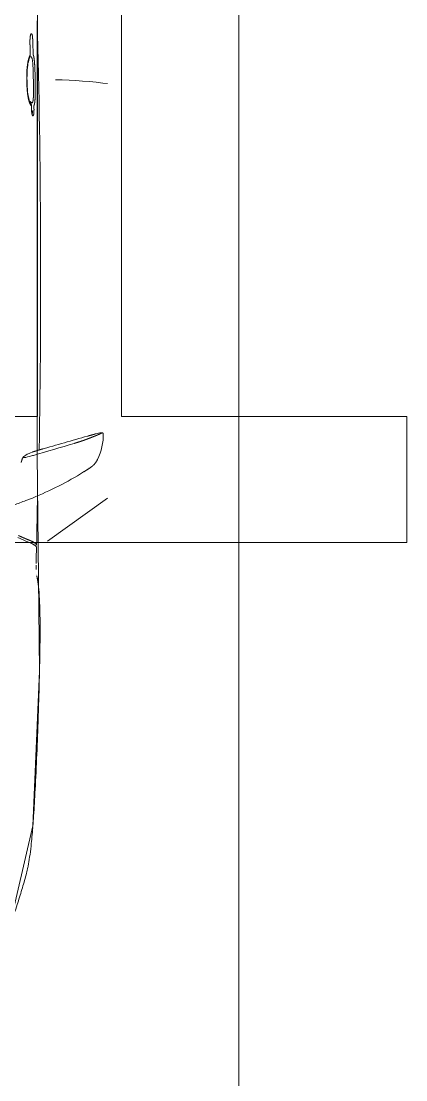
# Model space of a CAD drawing. Header units: metres. Extents: x -13316 to 152404, y -3899 to 30226.
# Drawn here: x 115186.6 to 115278.3, y 2585.2 to 2837.3 of the extents above; entities that cross this region are included whole.
import ezdxf
from ezdxf.xclip import XClip

# ---------------------------------------------------------------- set-up
doc = ezdxf.new("R2010")
doc.units = ezdxf.units.M
doc.header["$LTSCALE"] = 100
doc.header["$MEASUREMENT"] = 0
doc.header["$XCLIPFRAME"] = 0
doc.layers.get('0').update_dxf_attribs({"color": 9, "lineweight": 9})
for name, color, linetype, lineweight in [('04', 9, 'Continuous', 9), ('06B', 9, 'Continuous', 9), ('06D', 9, 'Continuous', 9), ('40M', 9, 'Continuous', 9)]:
    doc.layers.add(name, color=color, linetype=linetype, lineweight=lineweight)

# ---------------------------------------------------------------- blocks, each defined once
blk = doc.blocks.new('p-araba-polo')
blk.add_line((1.2557, 0.8419), (1.8967, 1.7338))
at = {"extrusion": (0, 0, -1)}
blk.add_line((1.3524, 0.7899), (1.3581, 0.8058), dxfattribs=at)
at = {"flags": 128}
for points in [[(1.5137, 0.9707), (1.5136, 0.9695), (1.5134, 0.9681)], [(1.2022, 0.8147), (1.2141, 0.8149), (1.2407, 0.8155)]]:
    blk.add_lwpolyline(points, dxfattribs=at)
at = {"extrusion": (0, 0, -1)}
blk.add_arc((-1.2557, 0.8419), 1.0984, 125.7081, 179.024, dxfattribs=at)
for points, degree in [([(1.4496, 0.9605), (1.4386, 0.9555), (1.4345, 0.9495), (1.4302, 0.9441), (1.4257, 0.9363), (1.4202, 0.9276)], 5), ([(1.45, 0.961), (1.4499, 0.9609), (1.4497, 0.9608), (1.4496, 0.9605)], 3), ([(1.4496, 0.9605), (1.4497, 0.9607), (1.4498, 0.9608), (1.4498, 0.9609), (1.4499, 0.9609), (1.45, 0.961)], 5), ([(1.4499, 0.9609), (1.4693, 0.9696), (1.4905, 0.9751), (1.5118, 0.9747)], 3), ([(1.5119, 0.9689), (1.5104, 0.9659), (1.5088, 0.9621), (1.5069, 0.9577), (1.505, 0.9529), (1.5031, 0.948), (1.5011, 0.9429), (1.4991, 0.9376)], 7), ([(1.5134, 0.9681), (1.5131, 0.9657), (1.5123, 0.9616), (1.5108, 0.9563)], 3), ([(1.5119, 0.9747), (1.5141, 0.9734), (1.5135, 0.972), (1.5137, 0.9707)], 3), ([(1.5119, 0.9689), (1.5119, 0.9689), (1.5119, 0.9689), (1.512, 0.9689), (1.512, 0.9689), (1.512, 0.9689)], 5), ([(1.512, 0.9689), (1.512, 0.9689), (1.512, 0.9689), (1.512, 0.9689), (1.5119, 0.9689), (1.5119, 0.9689), (1.5119, 0.9689), (1.5119, 0.9689)], 7), ([(1.5126, 0.9702), (1.5125, 0.97), (1.5124, 0.9698), (1.5123, 0.9697), (1.5122, 0.9695), (1.5121, 0.9693), (1.5121, 0.9691), (1.512, 0.9689)], 7), ([(1.512, 0.9689), (1.5121, 0.9691), (1.5121, 0.9693), (1.5122, 0.9695), (1.5123, 0.9697), (1.5124, 0.9699), (1.5125, 0.97), (1.5126, 0.9702)], 7), ([(1.5126, 0.9702), (1.5129, 0.9708), (1.5132, 0.9712), (1.5134, 0.9714), (1.5136, 0.9714), (1.5137, 0.9712), (1.5137, 0.9707), (1.5136, 0.97)], 7), ([(1.4295, 0.9406), (1.4295, 0.9407), (1.4296, 0.9408), (1.4297, 0.9409)], 3), ([(1.4296, 0.9409), (1.4296, 0.9408), (1.4295, 0.9407), (1.4295, 0.9406)], 3), ([(1.5054, 0.937), (1.4952, 0.9003), (1.4846, 0.8634), (1.474, 0.8265)], 3), ([(1.4882, 0.9052), (1.4901, 0.9113), (1.4914, 0.9158), (1.4931, 0.9211), (1.495, 0.9267), (1.4964, 0.9304), (1.4978, 0.9343), (1.4991, 0.9376)], 7), ([(1.4991, 0.9376), (1.499, 0.9372), (1.4986, 0.9368), (1.4981, 0.9366)], 3), ([(1.4984, 0.9396), (1.4984, 0.9396), (1.4984, 0.9396), (1.4984, 0.9396), (1.4984, 0.9396), (1.4984, 0.9396)], 5), ([(1.4988, 0.937), (1.4989, 0.9372), (1.499, 0.9374), (1.4991, 0.9376)], 3), ([(1.5054, 0.9369), (1.5055, 0.937), (1.5053, 0.9371), (1.5048, 0.9369)], 3), ([(1.5108, 0.9561), (1.5101, 0.9537), (1.5094, 0.9511), (1.5087, 0.9484), (1.5079, 0.9456), (1.5071, 0.9428), (1.5063, 0.9399), (1.5054, 0.9369)], 7), ([(1.3581, 0.8058), (1.3759, 0.8479), (1.3959, 0.8891), (1.4202, 0.9276)], 3), ([(1.4202, 0.9276), (1.4202, 0.9277), (1.4203, 0.9277), (1.4203, 0.9278)], 3), ([(1.4203, 0.9278), (1.4203, 0.9278), (1.4202, 0.9277), (1.4202, 0.9277), (1.4202, 0.9277), (1.4202, 0.9276)], 5), ([(1.4882, 0.9052), (1.4785, 0.8731), (1.4689, 0.8405), (1.4597, 0.8079)], 3), ([(1.4882, 0.9052), (1.4882, 0.9052), (1.4882, 0.9052), (1.4882, 0.9052)], 3), ([(1.4882, 0.9052), (1.4882, 0.9052), (1.4882, 0.9052), (1.4882, 0.9052)], 3), ([(0.7638, 0.8164), (0.7637, 0.8164), (0.7637, 0.8163), (0.7636, 0.8162), (0.7635, 0.8161), (0.7634, 0.8159)], 5), ([(0.7638, 0.8164), (0.7637, 0.8164), (0.7637, 0.8163), (0.7636, 0.8162), (0.7635, 0.8161), (0.7634, 0.8159)], 5), ([(0.9357, 0.8222), (0.9352, 0.8222), (0.9348, 0.8222), (0.9343, 0.8222)], 3), ([(0.9453, 0.8224), (0.9455, 0.8224), (0.9457, 0.8224), (0.9459, 0.8223), (0.9461, 0.8222), (0.9463, 0.8221)], 5), ([(0.9453, 0.8224), (0.9455, 0.8224), (0.9457, 0.8224), (0.9459, 0.8223), (0.9461, 0.8222), (0.9463, 0.8221)], 5), ([(1.0811, 0.8236), (1.0881, 0.8235), (1.0946, 0.8233), (1.1009, 0.8231)], 3), ([(1.1014, 0.8231), (1.1013, 0.8231), (1.1011, 0.8231), (1.101, 0.8231), (1.1008, 0.8231), (1.1007, 0.8231), (1.1006, 0.8231), (1.1004, 0.8231)], 7), ([(1.1004, 0.8231), (1.1009, 0.8231), (1.1013, 0.8231), (1.1018, 0.8231), (1.1022, 0.823), (1.1026, 0.8229)], 5), ([(1.1026, 0.8229), (1.1022, 0.823), (1.1018, 0.8231), (1.1013, 0.8231), (1.1009, 0.8231), (1.1004, 0.8231)], 5), ([(1.1004, 0.8231), (1.1008, 0.8231), (1.1011, 0.8231), (1.1015, 0.8231)], 3), ([(1.1009, 0.8231), (1.1242, 0.8223), (1.1443, 0.821), (1.1589, 0.8187)], 3), ([(1.1596, 0.8186), (1.1593, 0.8187), (1.1591, 0.8187), (1.1588, 0.8188), (1.1585, 0.8188), (1.1583, 0.8188)], 5), ([(1.1596, 0.8186), (1.1593, 0.8187), (1.1591, 0.8187), (1.1588, 0.8188), (1.1585, 0.8188), (1.1583, 0.8188)], 5), ([(1.1589, 0.8187), (1.1624, 0.8182), (1.1655, 0.8176), (1.1686, 0.817)], 3), ([(1.1686, 0.817), (1.167, 0.8173), (1.1652, 0.8177), (1.1634, 0.818), (1.1615, 0.8183), (1.1596, 0.8186)], 5), ([(1.1596, 0.8186), (1.1623, 0.8181), (1.165, 0.8176), (1.1677, 0.8171), (1.1705, 0.8166), (1.1732, 0.816)], 5), ([(1.1778, 0.815), (1.1778, 0.815), (1.1778, 0.815), (1.1778, 0.815), (1.1778, 0.815), (1.1778, 0.815), (1.1778, 0.815)], 6), ([(1.1778, 0.815), (1.1778, 0.815), (1.1778, 0.815), (1.1778, 0.815), (1.1778, 0.815), (1.1778, 0.815)], 5), ([(1.2021, 0.8147), (1.2022, 0.8147), (1.2023, 0.8147), (1.2023, 0.8147)], 3), ([(1.2459, 0.8156), (1.2461, 0.8156), (1.2463, 0.8156), (1.2465, 0.8155), (1.2468, 0.8154), (1.2471, 0.8153)], 5), ([(1.2462, 0.8156), (1.2852, 0.8164), (1.3242, 0.8172), (1.3633, 0.8178)], 3), ([(1.2471, 0.8153), (1.248, 0.8148), (1.249, 0.814), (1.2503, 0.8126), (1.2518, 0.8109), (1.2536, 0.8078), (1.2557, 0.8032)], 6), ([(1.3096, 0.8173), (1.3094, 0.8173), (1.3093, 0.8173), (1.3092, 0.8173), (1.3091, 0.8171), (1.3092, 0.817), (1.3093, 0.8168)], 6), ([(1.4597, 0.8079), (1.4579, 0.8017), (1.456, 0.795), (1.455, 0.7901)], 3), ([(1.4591, 0.8058), (1.4592, 0.8061), (1.4592, 0.8064), (1.4593, 0.8067), (1.4594, 0.807), (1.4595, 0.8073), (1.4596, 0.8076), (1.4597, 0.8079)], 7), ([(1.4597, 0.8079), (1.4595, 0.8072), (1.4593, 0.8065), (1.4591, 0.8058)], 3), ([(1.4597, 0.8079), (1.4597, 0.8079), (1.4597, 0.8079), (1.4597, 0.8079)], 3), ([(1.4597, 0.8079), (1.4597, 0.8079), (1.4597, 0.8079), (1.4597, 0.8079)], 3), ([(1.474, 0.8265), (1.4732, 0.8236), (1.4722, 0.8203), (1.4712, 0.817), (1.4702, 0.8138), (1.4693, 0.8107), (1.4683, 0.8078), (1.4675, 0.8054)], 7), ([(1.4726, 0.8217), (1.8132, 0.8277), (2.154, 0.8262), (2.4946, 0.8171)], 3), ([(1.4752, 0.8307), (1.475, 0.8301), (1.4749, 0.8295), (1.4747, 0.8289), (1.4745, 0.8283), (1.4743, 0.8277), (1.4742, 0.8271), (1.474, 0.8265)], 7), ([(1.474, 0.8265), (1.474, 0.8265), (1.474, 0.8265), (1.474, 0.8265)], 3), ([(1.474, 0.8265), (1.474, 0.8265), (1.474, 0.8265), (1.474, 0.8265)], 3), ([(2.2682, 0.8071), (2.2683, 0.8075), (2.2688, 0.8079), (2.2696, 0.8082), (2.2707, 0.8085), (2.2722, 0.8088)], 5), ([(2.2779, 0.8094), (2.2793, 0.8094), (2.2807, 0.8094), (2.2821, 0.8095), (2.2836, 0.8095), (2.285, 0.8094)], 5), ([(2.285, 0.8094), (2.2867, 0.8094), (2.2881, 0.8094), (2.2897, 0.8094), (2.2913, 0.8094), (2.2929, 0.8094)], 5), ([(2.285, 0.8094), (2.2876, 0.8094), (2.2902, 0.8094), (2.2929, 0.8094)], 3), ([(2.3275, 0.8125), (2.3198, 0.8125), (2.3127, 0.8123), (2.3055, 0.812), (2.2994, 0.8115), (2.2952, 0.8105), (2.2929, 0.8094)], 6), ([(2.2998, 0.8059), (2.302, 0.8069), (2.3057, 0.8077), (2.3109, 0.8081), (2.3168, 0.8082), (2.3226, 0.8083), (2.3291, 0.8083)], 6), ([(2.4141, 0.8073), (2.412, 0.8084), (2.4082, 0.8094), (2.4026, 0.8101), (2.3961, 0.8107), (2.3894, 0.8111), (2.3822, 0.8115)], 6), ([(2.4391, 0.8068), (2.4412, 0.8067), (2.4435, 0.8066), (2.4456, 0.8066), (2.4478, 0.8065), (2.4499, 0.8063)], 5), ([(0.5299, 0.8024), (0.5443, 0.8039), (0.5588, 0.8052), (0.5741, 0.8064)], 3), ([(1.2557, 0.8032), (1.2557, 0.8032), (1.2557, 0.8032), (1.2557, 0.8032)], 3), ([(1.2691, 0.7722), (1.2662, 0.7781), (1.2636, 0.7837), (1.2613, 0.7892), (1.2593, 0.7946), (1.2574, 0.7994), (1.2557, 0.8032)], 6), ([(1.3412, 0.7619), (1.3449, 0.7712), (1.3486, 0.7806), (1.3524, 0.7899)], 3), ([(1.4428, 0.7788), (1.444, 0.7792), (1.4452, 0.7795), (1.4465, 0.7799), (1.4477, 0.7803), (1.4489, 0.7807), (1.4502, 0.781), (1.4514, 0.7814), (1.4526, 0.7818)], 8), ([(1.4545, 0.7837), (1.4542, 0.7826), (1.4535, 0.7821), (1.4526, 0.7818)], 3), ([(1.4526, 0.7818), (1.4535, 0.7821), (1.4542, 0.7826), (1.4545, 0.7837)], 3), ([(1.4526, 0.7818), (1.4527, 0.7819), (1.4528, 0.7819), (1.4528, 0.7819), (1.4529, 0.7819), (1.453, 0.782), (1.4531, 0.782), (1.4532, 0.782)], 7), ([(1.4544, 0.7868), (1.4547, 0.7861), (1.4548, 0.7853), (1.4546, 0.7845)], 3), ([(1.4546, 0.7845), (1.4548, 0.7853), (1.4547, 0.7861), (1.4544, 0.7868)], 3), ([(1.455, 0.7901), (1.4547, 0.789), (1.4546, 0.7881), (1.4545, 0.7875)], 3), ([(1.4549, 0.7896), (1.4549, 0.7898), (1.455, 0.79), (1.455, 0.7901)], 3), ([(1.462, 0.7931), (1.4623, 0.7933), (1.4625, 0.7937), (1.4626, 0.7941)], 3), ([(1.4626, 0.7941), (1.4625, 0.7937), (1.4623, 0.7933), (1.462, 0.7931)], 3), ([(1.4674, 0.8052), (1.4652, 0.7989), (1.4637, 0.796), (1.4624, 0.7935)], 3), ([(1.4673, 0.8051), (1.4674, 0.8052), (1.4675, 0.8053), (1.4675, 0.8054)], 3), ([(1.4675, 0.8054), (1.4675, 0.8053), (1.4674, 0.8052), (1.4673, 0.8051)], 3), ([(2.2737, 0.8044), (2.2732, 0.8045), (2.2728, 0.8046), (2.2724, 0.8047), (2.272, 0.8048), (2.2716, 0.8049)], 5), ([(2.2839, 0.8035), (2.2825, 0.8035), (2.2809, 0.8036), (2.2796, 0.8037), (2.2782, 0.8038), (2.2768, 0.8039)], 5), ([(2.2917, 0.8033), (2.2906, 0.8033), (2.2894, 0.8033), (2.2883, 0.8034), (2.2872, 0.8034), (2.2861, 0.8034), (2.285, 0.8035), (2.2839, 0.8035)], 7), ([(2.2917, 0.8033), (2.2891, 0.8034), (2.2865, 0.8034), (2.2839, 0.8035)], 3), ([(2.2917, 0.8033), (2.2934, 0.8013), (2.2971, 0.7992), (2.3027, 0.7971), (2.3094, 0.7957), (2.3164, 0.7946), (2.3238, 0.7938)], 6), ([(2.2932, 0.8032), (2.2927, 0.8032), (2.2922, 0.8033), (2.2917, 0.8033)], 3), ([(2.2932, 0.8032), (2.2929, 0.8033), (2.2926, 0.8033), (2.2923, 0.8033), (2.292, 0.8033), (2.2917, 0.8033)], 5), ([(2.2983, 0.8049), (2.2984, 0.805), (2.2985, 0.805), (2.2986, 0.8051), (2.2986, 0.8052), (2.2987, 0.8053), (2.2988, 0.8053), (2.2989, 0.8054)], 7), ([(2.2989, 0.8054), (2.2992, 0.8056), (2.2995, 0.8057), (2.2998, 0.8059)], 3), ([(2.3027, 0.799), (2.3027, 0.7989), (2.3027, 0.7989), (2.3027, 0.7989)], 3), ([(2.3248, 0.7943), (2.3419, 0.7927), (2.3604, 0.7923), (2.3779, 0.7933)], 3), ([(2.3779, 0.7933), (2.3912, 0.7942), (2.4044, 0.7974), (2.408, 0.7997)], 3), ([(2.4088, 0.802), (2.409, 0.8013), (2.4089, 0.8007), (2.4086, 0.8)], 3), ([(2.4127, 0.8004), (2.4127, 0.8005), (2.4127, 0.8005), (2.4127, 0.8005), (2.4127, 0.8005)], 4), ([(2.4127, 0.8004), (2.4127, 0.8005), (2.4127, 0.8005), (2.4127, 0.8005), (2.4127, 0.8005)], 4), ([(2.4377, 0.7999), (2.4327, 0.8), (2.4277, 0.8001), (2.4227, 0.8002), (2.4177, 0.8003), (2.4127, 0.8005)], 5), ([(2.4486, 0.7999), (2.4464, 0.7999), (2.4443, 0.7998), (2.4421, 0.7998), (2.4399, 0.7998), (2.4377, 0.7999)], 5), ([(2.4574, 0.8006), (2.4558, 0.8003), (2.4541, 0.8001), (2.4523, 0.8), (2.4504, 0.7999), (2.4486, 0.7999)], 5), ([(2.4499, 0.8063), (2.4507, 0.8063), (2.4515, 0.8063), (2.4523, 0.8062), (2.453, 0.8062), (2.4538, 0.8061)], 5), ([(2.4595, 0.801), (2.4592, 0.8009), (2.4588, 0.8008), (2.4583, 0.8007), (2.4579, 0.8006), (2.4574, 0.8006)], 5), ([(2.4575, 0.8057), (2.4594, 0.8055), (2.4611, 0.8052), (2.4623, 0.8048), (2.4631, 0.8044), (2.4633, 0.804)], 5), ([(2.463, 0.8024), (2.4627, 0.8021), (2.4622, 0.8018), (2.4615, 0.8015), (2.4606, 0.8012), (2.4595, 0.801)], 5), ([(2.4633, 0.804), (2.4634, 0.8036), (2.4635, 0.8034), (2.4634, 0.803), (2.4633, 0.8028), (2.463, 0.8024)], 5)]:
    blk.add_open_spline(points, degree=degree)
for points, degree, knots in [([(1.4494, 0.9597), (1.4494, 0.9597), (1.4494, 0.9597), (1.4494, 0.9597), (1.4494, 0.9597), (1.4494, 0.9597), (1.4494, 0.9597)], 3, [0, 0, 0, 0, 1, 1, 1, 1.000001, 1.000001, 1.000001, 1.000001]), ([(1.4495, 0.9602), (1.4495, 0.9602), (1.4495, 0.9602), (1.4495, 0.9602), (1.4495, 0.9602), (1.4495, 0.9602), (1.4495, 0.9602)], 3, [0, 0, 0, 0, 1, 1, 1, 1, 1, 1, 1]), ([(1.4495, 0.9599), (1.4495, 0.9599), (1.4495, 0.9599), (1.4495, 0.9599), (1.4495, 0.9599), (1.4495, 0.9599), (1.4495, 0.9599)], 3, [0, 0, 0, 0, 1, 1, 1, 1.000001, 1.000001, 1.000001, 1.000001]), ([(1.4495, 0.9599), (1.4495, 0.9599), (1.4495, 0.9599), (1.4495, 0.9599), (1.4495, 0.9599), (1.4495, 0.9599), (1.4495, 0.9599)], 3, [0, 0, 0, 0, 1, 1, 1, 1.000001, 1.000001, 1.000001, 1.000001]), ([(1.4495, 0.9603), (1.4495, 0.9603), (1.4495, 0.9603), (1.4495, 0.9603), (1.4495, 0.9603), (1.4495, 0.9603), (1.4495, 0.9603)], 3, [0, 0, 0, 0, 1, 1, 1, 1, 1, 1, 1]), ([(1.4497, 0.9607), (1.4497, 0.9607), (1.4497, 0.9607), (1.4497, 0.9607), (1.4497, 0.9607), (1.4497, 0.9607), (1.4497, 0.9607)], 3, [0, 0, 0, 0, 1, 1, 1, 1.000001, 1.000001, 1.000001, 1.000001]), ([(0.578, 0.8067), (0.5852, 0.8073), (0.6136, 0.8094), (0.6943, 0.8142), (0.7938, 0.8181), (0.9022, 0.8216), (0.9869, 0.8238), (1.0486, 0.8241), (1.0808, 0.8236)], 3, [0, 0, 0, 0, 0.049552, 0.182368, 0.511137, 0.607099, 0.78604, 1, 1, 1, 1]), ([(0.5894, 0.8074), (0.5894, 0.8074), (0.5894, 0.8074), (0.5894, 0.8074), (0.5894, 0.8074), (0.5894, 0.8074), (0.5894, 0.8074), (0.5894, 0.8074), (0.5894, 0.8074), (0.5894, 0.8074), (0.5894, 0.8074), (0.5894, 0.8074), (0.5894, 0.8074), (0.5894, 0.8074), (0.5894, 0.8074)], 7, [0, 0, 0, 0, 0, 0, 0, 0, 1, 1, 1, 1, 1, 1, 1, 1, 1, 1, 1, 1, 1, 1, 1]), ([(1.1685, 0.817), (1.1673, 0.8173), (1.1645, 0.8178), (1.1614, 0.8183), (1.1596, 0.8186)], 3, [0, 0, 0, 0, 0.431347, 1, 1, 1, 1]), ([(1.1747, 0.8151), (1.1747, 0.8151), (1.1747, 0.8151), (1.1747, 0.8151), (1.1747, 0.8151), (1.1747, 0.8151), (1.1747, 0.8151), (1.1747, 0.8151), (1.1747, 0.8151), (1.1747, 0.8151), (1.1747, 0.8151)], 5, [0, 0, 0, 0, 0, 0, 1, 1, 1, 1, 1, 1.000001, 1.000001, 1.000001, 1.000001, 1.000001, 1.000001]), ([(1.1747, 0.8151), (1.1747, 0.8151), (1.1747, 0.8151), (1.1747, 0.8151), (1.1747, 0.8151), (1.1747, 0.8151), (1.1747, 0.8151)], 3, [0, 0, 0, 0, 1, 1, 1, 1.000001, 1.000001, 1.000001, 1.000001]), ([(1.1766, 0.815), (1.1766, 0.815), (1.1766, 0.815), (1.1766, 0.815), (1.1766, 0.815), (1.1766, 0.815), (1.1766, 0.815)], 3, [0, 0, 0, 0, 1, 1, 1, 1, 1, 1, 1]), ([(1.191, 0.8144), (1.1909, 0.8144), (1.1897, 0.8144), (1.1862, 0.8144), (1.1896, 0.8144), (1.1952, 0.8145), (1.1986, 0.8146)], 3, [0, 0, 0, 0, 0.113468, 0.583142, 0.713373, 1, 1, 1, 1]), ([(1.2503, 0.8031), (1.2499, 0.8039), (1.2491, 0.8056), (1.2481, 0.8076), (1.2471, 0.8093), (1.2462, 0.8107), (1.2453, 0.8119), (1.2445, 0.8129), (1.2438, 0.8137), (1.2431, 0.8143), (1.2425, 0.8148), (1.2419, 0.8151), (1.2414, 0.8154), (1.241, 0.8155), (1.2407, 0.8155), (1.2406, 0.8155)], 3, [0, 0, 0, 0, 0.07794, 0.15591, 0.233922, 0.311977, 0.39007, 0.468193, 0.546341, 0.624507, 0.702688, 0.780882, 0.859085, 0.937296, 1, 1, 1, 1]), ([(1.2457, 0.8156), (1.2458, 0.8156), (1.2463, 0.8156), (1.2468, 0.8154), (1.2471, 0.8153)], 3, [0, 0, 0, 0, 0.428562, 1, 1, 1, 1]), ([(1.3093, 0.8169), (1.3093, 0.8169), (1.3091, 0.8171), (1.3093, 0.8173), (1.3095, 0.8173), (1.3096, 0.8173)], 3, [0, 0, 0, 0, 0.249605, 0.624714, 1, 1, 1, 1]), ([(2.2716, 0.8049), (2.2712, 0.805), (2.2703, 0.8053), (2.2693, 0.8057), (2.2687, 0.8062), (2.2682, 0.8066), (2.2682, 0.8069), (2.2682, 0.8071)], 3, [0, 0, 0, 0, 0.200032, 0.399941, 0.599916, 0.79985, 1, 1, 1, 1]), ([(2.2722, 0.8088), (2.2727, 0.8089), (2.2738, 0.8091), (2.2758, 0.8092), (2.2772, 0.8093), (2.2779, 0.8094)], 3, [0, 0, 0, 0, 0.335117, 0.665479, 1, 1, 1, 1]), ([(2.2779, 0.8094), (2.2791, 0.8094), (2.2814, 0.8095), (2.2838, 0.8095), (2.285, 0.8094)], 3, [0, 0, 0, 0, 0.498978, 1, 1, 1, 1]), ([(2.3275, 0.8125), (2.3294, 0.8126), (2.333, 0.8126), (2.3386, 0.8125), (2.3441, 0.8125), (2.3495, 0.8124), (2.355, 0.8123), (2.3604, 0.8122), (2.3659, 0.8121), (2.3713, 0.8119), (2.3768, 0.8117), (2.3804, 0.8115), (2.3822, 0.8115)], 3, [0, 0, 0, 0, 0.102849, 0.203676, 0.303192, 0.4019, 0.500189, 0.598402, 0.69691, 0.796181, 0.896881, 1, 1, 1, 1]), ([(2.38, 0.8073), (2.3784, 0.8073), (2.3751, 0.8074), (2.37, 0.8076), (2.3649, 0.8077), (2.3598, 0.8078), (2.3547, 0.8079), (2.3495, 0.808), (2.3444, 0.8081), (2.3392, 0.8082), (2.3341, 0.8083), (2.3308, 0.8083), (2.3291, 0.8083)], 3, [0, 0, 0, 0, 0.1002, 0.200233, 0.300317, 0.400316, 0.500131, 0.599928, 0.699887, 0.799935, 0.899923, 1, 1, 1, 1]), ([(2.4069, 0.804), (2.4065, 0.8042), (2.4056, 0.8046), (2.4038, 0.8051), (2.4017, 0.8055), (2.3992, 0.8059), (2.3965, 0.8062), (2.3935, 0.8065), (2.3903, 0.8067), (2.387, 0.8069), (2.3836, 0.8071), (2.3812, 0.8072), (2.38, 0.8073)], 3, [0, 0, 0, 0, 0.099981, 0.199964, 0.299947, 0.399942, 0.499946, 0.599951, 0.699957, 0.799971, 0.899986, 1, 1, 1, 1]), ([(2.4141, 0.8073), (2.4182, 0.8072), (2.4266, 0.8071), (2.4349, 0.8069), (2.4391, 0.8068)], 3, [0, 0, 0, 0, 0.500013, 1, 1, 1, 1]), ([(2.4391, 0.8068), (2.4409, 0.8067), (2.4445, 0.8066), (2.4481, 0.8064), (2.4499, 0.8063)], 3, [0, 0, 0, 0, 0.500042, 1, 1, 1, 1]), ([(0.3308, 0.7495), (0.3436, 0.7542), (0.3636, 0.7609), (0.3938, 0.7706), (0.4254, 0.7806), (0.4544, 0.789), (0.4711, 0.793), (0.4757, 0.7941)], 3, [0, 0, 0, 0, 0.260213, 0.420209, 0.662967, 0.897224, 1, 1, 1, 1]), ([(0.4758, 0.7941), (0.4779, 0.7946), (0.4931, 0.7978), (0.5106, 0.8003), (0.5297, 0.8023)], 3, [0, 0, 0, 0, 0.124213, 1, 1, 1, 1]), ([(1.2641, 0.7711), (1.2629, 0.7735), (1.2606, 0.7782), (1.2576, 0.7851), (1.2549, 0.7918), (1.2524, 0.798), (1.251, 0.8014), (1.2503, 0.8031)], 3, [0, 0, 0, 0, 0.200006, 0.400013, 0.600017, 0.800016, 1, 1, 1, 1]), ([(1.4624, 0.7935), (1.4598, 0.7889), (1.4571, 0.7846), (1.4542, 0.7825), (1.4531, 0.782)], 3, [0, 0, 0, 0, 0.780073, 1, 1, 1, 1]), ([(2.2737, 0.8044), (2.2733, 0.8045), (2.2726, 0.8046), (2.2719, 0.8048), (2.2716, 0.8049)], 3, [0, 0, 0, 0, 0.50004, 1, 1, 1, 1]), ([(2.2768, 0.8039), (2.2763, 0.804), (2.2752, 0.8041), (2.2742, 0.8043), (2.2737, 0.8044)], 3, [0, 0, 0, 0, 0.500746, 1, 1, 1, 1]), ([(2.2741, 0.8055), (2.2741, 0.8055), (2.2742, 0.8056), (2.2743, 0.8056), (2.2744, 0.8057), (2.2746, 0.8057), (2.2748, 0.8058), (2.275, 0.8058), (2.2752, 0.8058), (2.2754, 0.8059), (2.2757, 0.8059), (2.2759, 0.8059), (2.2762, 0.8059), (2.2765, 0.8059), (2.2768, 0.8059), (2.277, 0.8059), (2.2773, 0.8059), (2.2776, 0.8059), (2.2779, 0.8059), (2.2782, 0.8059), (2.2785, 0.8058), (2.2787, 0.8058), (2.279, 0.8058), (2.2792, 0.8057), (2.2794, 0.8057), (2.2796, 0.8056), (2.2797, 0.8056), (2.2798, 0.8055), (2.2799, 0.8054), (2.28, 0.8054), (2.28, 0.8053), (2.28, 0.8053), (2.28, 0.8052), (2.2799, 0.8051), (2.2798, 0.8051), (2.2797, 0.805), (2.2796, 0.805), (2.2794, 0.805), (2.2792, 0.8049), (2.2791, 0.8049), (2.2788, 0.8048), (2.2786, 0.8048), (2.2783, 0.8048), (2.2781, 0.8048), (2.2778, 0.8048), (2.2775, 0.8047), (2.2773, 0.8047), (2.277, 0.8047), (2.2767, 0.8048), (2.2764, 0.8048), (2.2761, 0.8048), (2.2758, 0.8048), (2.2755, 0.8048), (2.2753, 0.8049), (2.275, 0.8049), (2.2748, 0.805), (2.2746, 0.805), (2.2744, 0.8051), (2.2743, 0.8051), (2.2742, 0.8052), (2.2741, 0.8052), (2.274, 0.8053), (2.274, 0.8054), (2.274, 0.8054), (2.2741, 0.8055)], 2, [0, 0, 0, 0.03125, 0.03125, 0.0625, 0.0625, 0.09375, 0.09375, 0.125, 0.125, 0.15625, 0.15625, 0.1875, 0.1875, 0.21875, 0.21875, 0.25, 0.25, 0.28125, 0.28125, 0.3125, 0.3125, 0.34375, 0.34375, 0.375, 0.375, 0.40625, 0.40625, 0.4375, 0.4375, 0.46875, 0.46875, 0.5, 0.5, 0.53125, 0.53125, 0.5625, 0.5625, 0.59375, 0.59375, 0.625, 0.625, 0.65625, 0.65625, 0.6875, 0.6875, 0.71875, 0.71875, 0.75, 0.75, 0.78125, 0.78125, 0.8125, 0.8125, 0.84375, 0.84375, 0.875, 0.875, 0.90625, 0.90625, 0.9375, 0.9375, 0.96875, 0.96875, 1, 1, 1]), ([(2.297, 0.8017), (2.2969, 0.8018), (2.2963, 0.8023), (2.295, 0.803), (2.2938, 0.8032), (2.2932, 0.8032)], 3, [0, 0, 0, 0, 0.130291, 0.564489, 1, 1, 1, 1]), ([(2.297, 0.8017), (2.2972, 0.8016), (2.301, 0.7987), (2.3136, 0.7955), (2.3248, 0.7943)], 3, [0, 0, 0, 0, 0.178952, 1, 1, 1, 1]), ([(2.2989, 0.8054), (2.2988, 0.8053), (2.2986, 0.8052), (2.2984, 0.805), (2.2983, 0.8049)], 3, [0, 0, 0, 0, 0.500356, 1, 1, 1, 1]), ([(2.2983, 0.8049), (2.2987, 0.8043), (2.2995, 0.8032), (2.3004, 0.8021), (2.3008, 0.8016)], 3, [0, 0, 0, 0, 0.500003, 1, 1, 1, 1]), ([(2.2986, 0.8051), (2.2986, 0.8051), (2.2986, 0.8051), (2.2986, 0.8051), (2.2986, 0.8051), (2.2986, 0.8051), (2.2986, 0.8051), (2.2986, 0.8051), (2.2986, 0.8051), (2.2986, 0.8051), (2.2986, 0.8051)], 5, [0, 0, 0, 0, 0, 0, 1, 1, 1, 1, 1, 1.000001, 1.000001, 1.000001, 1.000001, 1.000001, 1.000001]), ([(2.2998, 0.8059), (2.2997, 0.8058), (2.2993, 0.8057), (2.2991, 0.8055), (2.2989, 0.8054)], 3, [0, 0, 0, 0, 0.50055, 1, 1, 1, 1]), ([(2.3008, 0.8016), (2.3013, 0.8011), (2.3022, 0.8001), (2.3025, 0.7993), (2.3027, 0.799)], 3, [0, 0, 0, 0, 0.509408, 1, 1, 1, 1]), ([(2.3786, 0.7927), (2.3767, 0.7926), (2.373, 0.7924), (2.3675, 0.7922), (2.362, 0.7922), (2.3565, 0.7922), (2.3511, 0.7922), (2.3456, 0.7924), (2.3402, 0.7926), (2.3347, 0.7929), (2.3293, 0.7932), (2.3257, 0.7936), (2.3238, 0.7938)], 3, [0, 0, 0, 0, 0.102987, 0.20371, 0.303045, 0.401606, 0.499856, 0.598179, 0.696932, 0.796495, 0.89732, 1, 1, 1, 1]), ([(2.4127, 0.8005), (2.4122, 0.8002), (2.4111, 0.7995), (2.409, 0.7985), (2.4066, 0.7976), (2.4038, 0.7967), (2.4007, 0.7958), (2.3974, 0.7951), (2.3938, 0.7944), (2.3902, 0.7939), (2.3864, 0.7934), (2.3825, 0.793), (2.3799, 0.7928), (2.3786, 0.7927)], 3, [0, 0, 0, 0, 0.094086, 0.18838, 0.282166, 0.375067, 0.46693, 0.557743, 0.647572, 0.736525, 0.824751, 0.912466, 1, 1, 1, 1]), ([(2.4078, 0.8035), (2.4077, 0.8036), (2.4074, 0.8038), (2.4071, 0.8039), (2.4069, 0.804)], 3, [0, 0, 0, 0, 0.500231, 1, 1, 1, 1]), ([(2.4088, 0.802), (2.4088, 0.8022), (2.4086, 0.8028), (2.4081, 0.8033), (2.4078, 0.8035)], 3, [0, 0, 0, 0, 0.494147, 1, 1, 1, 1]), ([(2.4499, 0.8063), (2.4506, 0.8063), (2.4519, 0.8062), (2.4532, 0.8061), (2.4538, 0.8061)], 3, [0, 0, 0, 0, 0.500317, 1, 1, 1, 1]), ([(2.4538, 0.8061), (2.4544, 0.806), (2.4557, 0.8059), (2.4569, 0.8058), (2.4575, 0.8057)], 3, [0, 0, 0, 0, 0.500536, 1, 1, 1, 1]), ([(2.4595, 0.801), (2.4592, 0.8009), (2.4586, 0.8007), (2.4578, 0.8006), (2.4574, 0.8006)], 3, [0, 0, 0, 0, 0.499947, 1, 1, 1, 1]), ([(2.463, 0.8024), (2.4629, 0.8023), (2.4626, 0.802), (2.4618, 0.8016), (2.4608, 0.8013), (2.46, 0.8011), (2.4595, 0.801)], 3, [0, 0, 0, 0, 0.250841, 0.501885, 0.750982, 1, 1, 1, 1])]:
    blk.add_open_spline(points, degree=degree, knots=knots)
at = {"layer": '40M'}
blk.add_lwpolyline([(2.4946, 0.8171), (1.4623, 0.8171), (0.9458, 0.8223), (0.578, 0.8067), (0.3308, 0.7495), (0.3178, 0.7481), (0.2298, 0.7039), (0.1529, 0.6267), (0.0785, 0.486), (0.0318, 0.348), (0.0198, 0.2967), (0.0036, 0.1306), (0.0036, -0.1306), (0.0165, -0.267), (0.042, -0.3799), (0.0751, -0.4781), (0.1529, -0.6267), (0.3308, -0.7495), (0.4757, -0.7941), (0.5894, -0.8074), (1.2716, -0.8161), (2.3409, -0.8207), (2.6666, -0.8118)], dxfattribs=at)
blk = doc.blocks.new('pergolecatikati_krtrevizegorunus')
at = {"layer": '06B'}
for points in [[(-830, 1618), (-830, 3), (-800, 3), (-800, 90), (-30, 90), (-30, 3), (0, 3), (0, 1618), (-30, 1618), (-30, 1550), (-800, 1550), (-800, 1618)], [(-30, 1530), (-30, 1460), (-800, 1460), (-800, 1530)]]:
    blk.add_lwpolyline(points, close=True, dxfattribs=at)
blk = doc.blocks.new('p-cati_vw')
at = {"layer": '06D'}
blk.add_lwpolyline([(1055.51, -1810), (1055.51, -1560), (555.51, -1560), (555.51, -1810)], close=True, dxfattribs=at)
at = {"layer": '04'}
ref = blk.add_blockref('p-araba-polo', (1015.75, -1689.81), dxfattribs=dict(at, xscale=-100, yscale=100, zscale=100, rotation=1.082915e-10))
XClip(ref).set_block_clipping_path([(-0.0924763951, -0.9835002962), (4.0650970395, 0.9845199444)])
at = {"layer": '06B', "rotation": 1.082915e-10}
blk.add_blockref('pergolecatikati_krtrevizegorunus', (890.51, -3138), dxfattribs=at)

msp = doc.modelspace()

# ---------------------------------------------------------------- block references
at = {"layer": '06D', "rotation": 269.9999999998917}
msp.add_blockref('p-cati_vw', (116798.49, 3603.68), dxfattribs=at)

doc.saveas('drawing.dxf')
